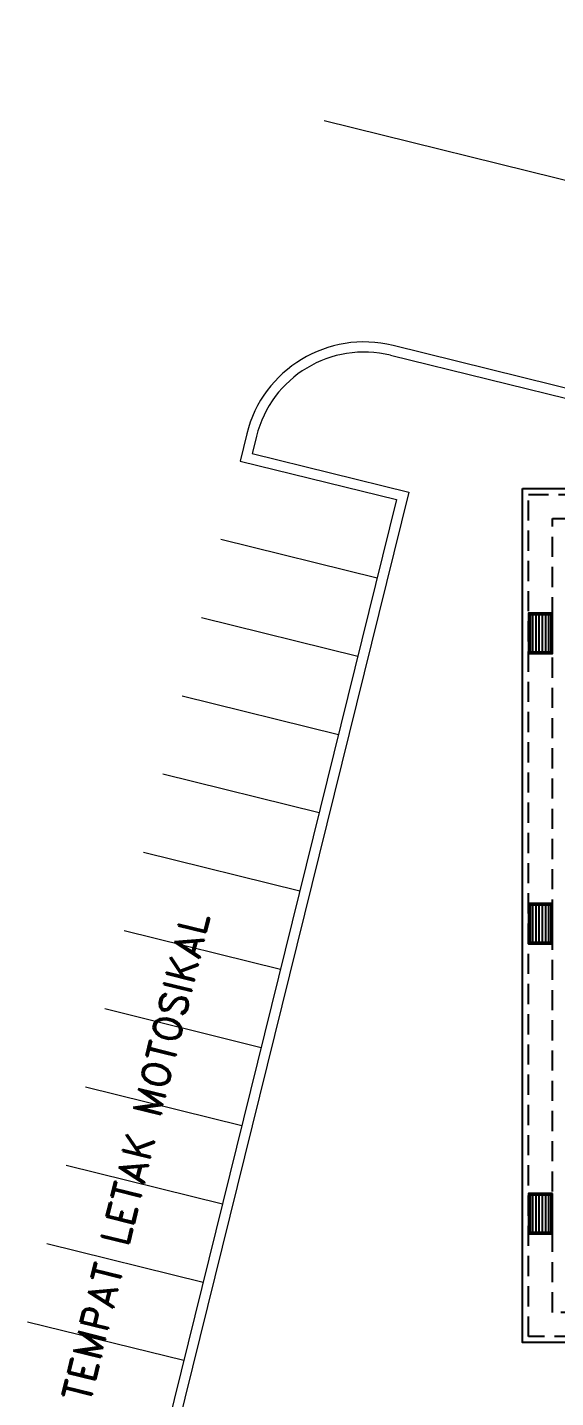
# Model space of a CAD drawing. Header units: inches. Extents: x 16928 to 514628, y -1471 to 241387.
# Drawn here: x 39771 to 46326, y 23203 to 40204 of the extents above; entities that cross this region are included whole.
import ezdxf
from ezdxf.enums import TextEntityAlignment as Align

# ---------------------------------------------------------------- set-up
doc = ezdxf.new("R2010")
doc.units = ezdxf.units.IN
doc.header["$MEASUREMENT"] = 0
doc.linetypes.add('DASHED2', pattern=[0.375, 0.25, -0.125])
for name, color, linetype in [('carpark', 8, 'Continuous'), ('drain', 8, 'Continuous'), ('kerb', 8, 'Continuous'), ('LW', 2, 'Continuous'), ('MSGRATING', 8, 'Continuous')]:
    doc.layers.add(name, color=color, linetype=linetype)
doc.layers.add('t3', color=8, linetype='Continuous', lineweight=25)
doc.styles.add('VERDANA1000', font='romand.shx', dxfattribs={"height": 1000})

msp = doc.modelspace()

# ---------------------------------------------------------------- linework, layer by layer
at = {"layer": 'carpark', "linetype": 'Continuous', "lineweight": 0}
for p, q in [((48307, 37844), (43453, 39044)), ((42170, 33853), (44112, 33374)), ((41930, 32883), (43872, 32403)), ((41691, 31912), (43632, 31432)), ((41451, 30941), (43392, 30461)), ((41211, 29970), (43152, 29491)), ((40971, 28999), (42913, 28520)), ((40731, 28029), (42673, 27549)), ((40491, 27058), (42433, 26578)), ((40251, 26087), (42193, 25607)), ((40011, 25116), (41953, 24637)), ((39771, 24145), (41713, 23666))]:
    msp.add_line(p, q, dxfattribs=at)
at = {"layer": 'drain', "linetype": 'DASHED2', "ltscale": 1000}
for points in [[(55864, 60410), (66939, 60410), (66939, 57910), (70939, 57910), (70939, 42460), (68939, 42460), (68939, 39485), (72439, 39485), (72439, 30960), (70939, 30960), (70939, 23960), (45989, 23960), (45989, 34410)], [(55864, 60110), (66639, 60110), (66639, 57610), (70639, 57610), (70639, 42760), (68639, 42760), (68639, 39185), (72139, 39185), (72139, 31260), (70639, 31260), (70639, 24260), (46289, 24260), (46289, 34110)], [(45989, 34410), (49989, 34410), (49989, 39410), (53489, 39410), (53489, 42460), (51489, 42460), (51489, 57910), (55489, 57910), (55489, 59885)], [(46289, 34110), (50289, 34110), (50289, 39110), (53789, 39110), (53789, 42760), (51789, 42760), (51789, 57610), (55789, 57610), (55789, 59885)]]:
    msp.add_lwpolyline(points, dxfattribs=at)
at = {"layer": 'kerb', "linetype": 'Continuous', "lineweight": 0}
for p, q in [((47707, 35417), (44309, 36257)), ((47798, 35266), (44279, 36135)), ((42493, 35160), (42410, 34824)), ((42615, 35130), (42562, 34916)), ((42562, 34916), (44503, 34436)), ((42410, 34824), (44352, 34345)), ((44352, 34345), (40993, 20753)), ((44503, 34436), (41085, 20602))]:
    msp.add_line(p, q, dxfattribs=at)
for radius in [1500, 1375]:
    msp.add_arc((43949, 34801), radius, 76.1203, 166.1203, dxfattribs=at)
at = {"layer": 'LW'}
msp.add_line((45914, 34485), (49914, 34485), dxfattribs=at)
msp.add_lwpolyline([(59314, 23885), (45914, 23885), (45914, 34485)], dxfattribs=at)
at = {"layer": 'MSGRATING'}
for p, q in [((46039, 32915), (46039, 32455)), ((46079, 32915), (46079, 32455)), ((46119, 32915), (46119, 32455)), ((46159, 32915), (46159, 32455)), ((46199, 32915), (46199, 32455)), ((46239, 32915), (46239, 32455)), ((46039, 29315), (46039, 28855)), ((46079, 29315), (46079, 28855)), ((46119, 29315), (46119, 28855)), ((46159, 29315), (46159, 28855)), ((46199, 29315), (46199, 28855)), ((46239, 29315), (46239, 28855)), ((46039, 25715), (46039, 25255)), ((46079, 25715), (46079, 25255)), ((46119, 25715), (46119, 25255)), ((46159, 25715), (46159, 25255)), ((46199, 25715), (46199, 25255)), ((46239, 25715), (46239, 25255))]:
    msp.add_line(p, q, dxfattribs=at)
for points in [[(46289, 32935), (45989, 32935), (45989, 32435), (46289, 32435)], [(46269, 32915), (46009, 32915), (46009, 32455), (46269, 32455)], [(46289, 29335), (45989, 29335), (45989, 28835), (46289, 28835)], [(46269, 29315), (46009, 29315), (46009, 28855), (46269, 28855)], [(46289, 25735), (45989, 25735), (45989, 25235), (46289, 25235)], [(46269, 25715), (46009, 25715), (46009, 25255), (46269, 25255)]]:
    msp.add_lwpolyline(points, close=True, dxfattribs=at)

# ---------------------------------------------------------------- texts
at = {"layer": 't3', "style": 'VERDANA1000'}
msp.add_text('TEMPAT LETAK MOTOSIKAL', height=350, rotation=76.1203, dxfattribs=at).set_placement((41117, 26186), align=Align.MIDDLE_CENTER)

doc.saveas('drawing.dxf')
